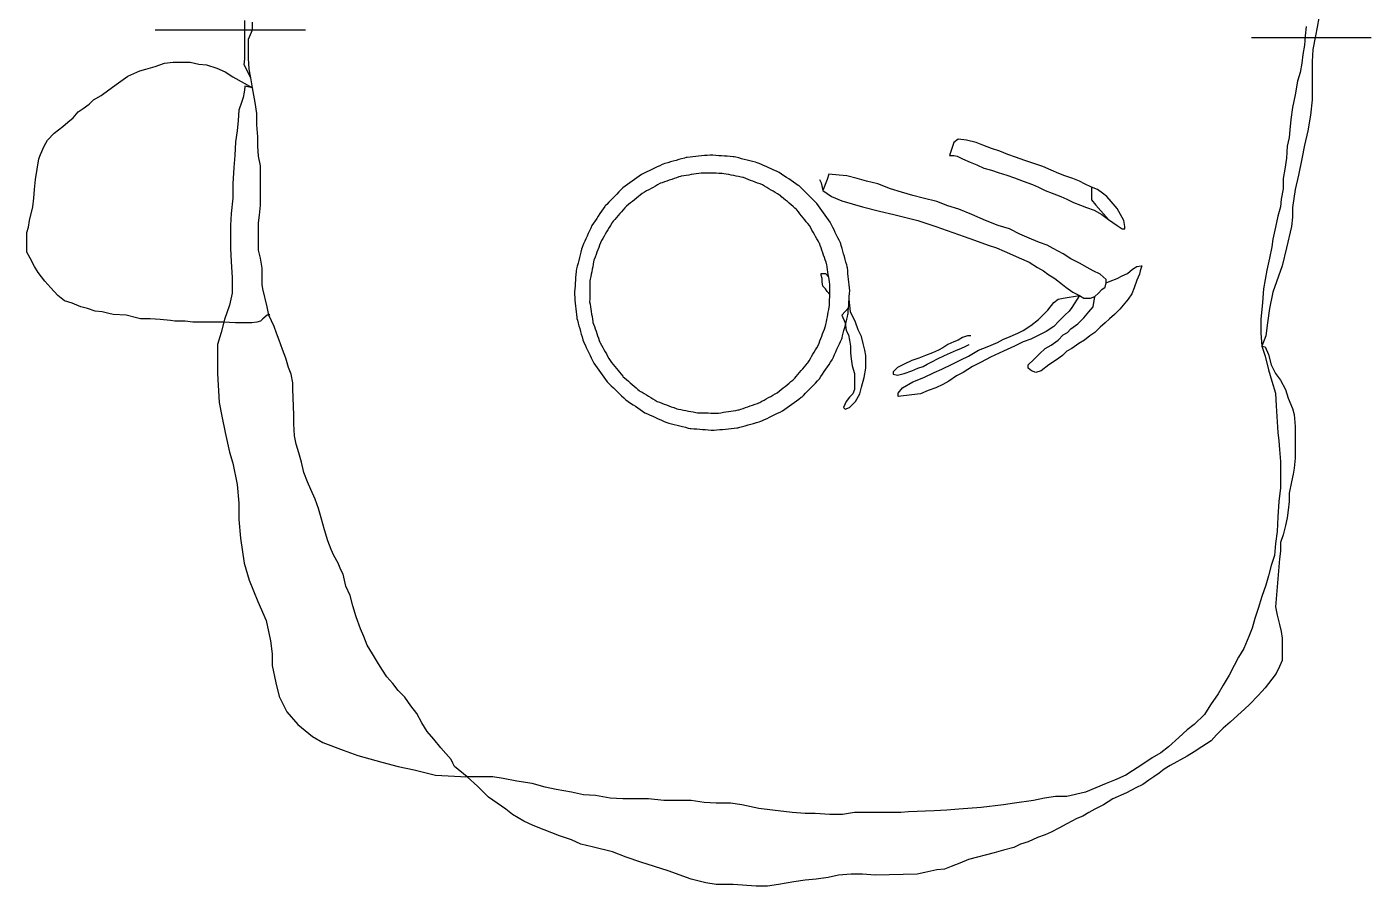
# Model space of a CAD drawing. Extents: x 6.1 to 16.3, y -1.2 to 15.1.
# Drawn here: x 8.31 to 14.81, y 6.74 to 10.9 of the extents above; entities that cross this region are included whole.
import ezdxf

# ---------------------------------------------------------------- set-up
doc = ezdxf.new("R2010")
doc.units = 0
doc.linetypes.add('HIDDEN', pattern=[0.375, 0.25, -0.125])
doc.layers.add('LAYER1', color=7, linetype='CONTINUOUS')

msp = doc.modelspace()

# ---------------------------------------------------------------- linework, layer by layer
at = {"layer": 'LAYER1', "color": 7, "linetype": 'CONTINUOUS'}
for points in [[(9.3937, 10.6511), (9.3606, 10.7132), (9.3647, 10.7421), (9.3647, 10.7835), (9.3647, 10.8249), (9.3647, 10.8621), (9.3647, 10.8952), (9.3647, 10.9283)], [(14.56, 10.9407), (14.5517, 10.8952), (14.5434, 10.8538), (14.531, 10.7876), (14.5269, 10.7297), (14.5269, 10.6677), (14.5269, 10.6098), (14.5269, 10.5436), (14.5186, 10.4691), (14.5062, 10.3947), (14.4897, 10.3244), (14.4773, 10.2582), (14.4607, 10.1796), (14.4442, 10.1093), (14.4318, 10.0224), (14.4318, 9.9769), (14.4276, 9.9314), (14.4028, 9.828), (14.3821, 9.7411), (14.3366, 9.6129), (14.3201, 9.5343), (14.3118, 9.464), (14.3035, 9.4019), (14.2829, 9.3523)], [(9.6005, 9.0173), (9.5964, 9.1455), (9.5964, 9.1744), (9.5881, 9.2158), (9.5757, 9.2489), (9.5633, 9.2944), (9.5467, 9.3358), (9.5302, 9.3813), (9.5178, 9.4144), (9.5054, 9.4474), (9.4805, 9.5012), (9.4723, 9.5426), (9.4516, 9.6294), (9.4474, 9.6501), (9.4474, 9.6874), (9.4474, 9.7287), (9.4392, 9.7784), (9.4309, 9.8156), (9.4309, 9.8445), (9.4309, 9.8735), (9.4309, 9.9066), (9.4309, 9.9479), (9.435, 9.9852), (9.4392, 10.0348), (9.4392, 10.0927), (9.4392, 10.1672), (9.4392, 10.2251), (9.4309, 10.2706), (9.4268, 10.3202), (9.4268, 10.3657), (9.4226, 10.4236), (9.4226, 10.4774), (9.4144, 10.5312), (9.4019, 10.6015), (9.3937, 10.6511), (9.3854, 10.6925), (9.3813, 10.7463), (9.3813, 10.7959), (9.3813, 10.8373), (9.4019, 10.8828)], [(9.4019, 10.8828), (9.4019, 10.92)], [(14.4979, 10.8993), (14.4938, 10.8538), (14.4897, 10.8083), (14.4814, 10.7628), (14.4773, 10.7214), (14.469, 10.6759), (14.4566, 10.6346), (14.4442, 10.5684), (14.4318, 10.5064), (14.4235, 10.4484), (14.4194, 10.3988), (14.4152, 10.3616), (14.4069, 10.3202), (14.4028, 10.2623), (14.3945, 10.2085), (14.3863, 10.163), (14.3863, 10.1134), (14.378, 10.0638), (14.3739, 10.0265), (14.3614, 9.981), (14.349, 9.9273), (14.3366, 9.8694), (14.3325, 9.8321), (14.3201, 9.7784), (14.3077, 9.7204), (14.2994, 9.6749), (14.2911, 9.6294), (14.287, 9.5633), (14.2787, 9.4805), (14.2787, 9.4144), (14.2829, 9.3523), (14.2994, 9.3027), (14.3159, 9.2365), (14.3325, 9.1827), (14.349, 9.1248), (14.3532, 9.0628), (14.3614, 8.9345), (14.3656, 8.8932), (14.3697, 8.8518), (14.3739, 8.7939), (14.3739, 8.7277), (14.3739, 8.6657), (14.3656, 8.5995), (14.3614, 8.525), (14.3573, 8.4547), (14.349, 8.3968), (14.3449, 8.3389), (14.3284, 8.2893), (14.3159, 8.2396), (14.3035, 8.1941), (14.2829, 8.1404), (14.2663, 8.0825), (14.2498, 8.0328), (14.2374, 7.9873), (14.2208, 7.946), (14.196, 7.888), (14.1712, 7.8467), (14.1505, 7.8053), (14.1257, 7.7598), (14.0967, 7.7102), (14.0719, 7.6688), (14.0347, 7.615), (14.0057, 7.5695), (13.9561, 7.5199), (13.923, 7.4951), (13.8816, 7.4579), (13.832, 7.4124), (13.7948, 7.3834), (13.7534, 7.3586), (13.7038, 7.3255), (13.6583, 7.2965), (13.6252, 7.2759), (13.5714, 7.251), (13.53, 7.2345), (13.4308, 7.1931), (13.3398, 7.1724), (13.286, 7.1724), (13.2322, 7.1642), (13.1784, 7.1518), (13.0874, 7.1394), (13.0337, 7.1311), (12.9261, 7.1187), (12.8186, 7.1104), (12.7607, 7.1063), (12.6986, 7.1021), (12.5745, 7.098), (12.5373, 7.0939), (12.4794, 7.0939), (12.4174, 7.0939), (12.3139, 7.0939), (12.256, 7.0856), (12.194, 7.0856), (12.1237, 7.0897), (12.074, 7.0897), (12.012, 7.0939), (11.9169, 7.1063), (11.8507, 7.1145), (11.7679, 7.1311), (11.7142, 7.1394), (11.6439, 7.1394), (11.5859, 7.1435), (11.5239, 7.1518), (11.4536, 7.1518), (11.3915, 7.1518), (11.3171, 7.16), (11.2468, 7.16), (11.193, 7.16), (11.1309, 7.1642), (11.0606, 7.1766), (11.0027, 7.1807), (10.9448, 7.1931), (10.8704, 7.2055), (10.8166, 7.2179), (10.7545, 7.2345), (10.6801, 7.2469), (10.6139, 7.2593), (10.5643, 7.2676), (10.4857, 7.2676), (10.4402, 7.2676)], [(9.4805, 9.5012), (9.4847, 9.5054), (9.4723, 9.5012), (9.4516, 9.4847), (9.4392, 9.4723), (9.4226, 9.4681), (9.3978, 9.464), (9.3689, 9.464), (9.3482, 9.464), (9.3192, 9.464), (9.2613, 9.4681), (9.2448, 9.4681), (9.2199, 9.4681), (9.1951, 9.4681), (9.1703, 9.4681), (9.1455, 9.4681), (9.1124, 9.4681), (9.0752, 9.4723), (9.0255, 9.4723), (9.0049, 9.4764), (8.9552, 9.4805), (8.9056, 9.4847), (8.8601, 9.4847), (8.8394, 9.4888), (8.7898, 9.5012), (8.7277, 9.5054), (8.707, 9.5095), (8.6739, 9.5178), (8.6409, 9.5219), (8.6036, 9.5343), (8.5705, 9.5426), (8.5292, 9.5591), (8.492, 9.5715), (8.4589, 9.5964), (8.4258, 9.6336), (8.3968, 9.6667), (8.3637, 9.708), (8.3472, 9.737), (8.3265, 9.7784), (8.3099, 9.8073), (8.3099, 9.8321), (8.3099, 9.8735), (8.3099, 9.9024), (8.3182, 9.9273), (8.3224, 9.9604), (8.3389, 10.0265), (8.343, 10.0679), (8.3472, 10.1093), (8.3513, 10.1589), (8.3596, 10.2085), (8.3679, 10.2582), (8.3761, 10.2789), (8.3927, 10.3202), (8.4092, 10.3492), (8.4423, 10.3823), (8.4837, 10.4154), (8.5085, 10.436), (8.5333, 10.4567), (8.5581, 10.4857), (8.5829, 10.5022), (8.6119, 10.5229), (8.6326, 10.5436), (8.6698, 10.5643), (8.707, 10.5932), (8.7525, 10.6263), (8.798, 10.6594), (8.8559, 10.6842), (8.8849, 10.6925), (8.9304, 10.7049), (8.9759, 10.7214), (9.0173, 10.7256), (9.0545, 10.7256), (9.1, 10.7256), (9.1414, 10.7173), (9.1786, 10.7132), (9.2282, 10.6966), (9.2696, 10.6801), (9.3068, 10.6553), (9.4019, 10.6015)], [(14.2829, 9.3523), (14.2994, 9.3482), (14.3159, 9.3109), (14.3284, 9.2613), (14.349, 9.2199), (14.3739, 9.1869), (14.3987, 9.1414), (14.4111, 9.1), (14.4318, 9.0504), (14.44, 9.0214), (14.4442, 8.9635), (14.4442, 8.918), (14.4442, 8.8766), (14.4442, 8.8435), (14.4442, 8.8104), (14.44, 8.7608), (14.4359, 8.7319), (14.4276, 8.6946), (14.4152, 8.6409), (14.4152, 8.5995), (14.4111, 8.5581), (14.4069, 8.5209), (14.3987, 8.4837), (14.3863, 8.4382), (14.3739, 8.4009), (14.3739, 8.3596), (14.3697, 8.3224), (14.349, 8.0907), (14.3573, 8.0494), (14.3697, 8.0039), (14.378, 7.9708), (14.3821, 7.9377), (14.3821, 7.9004), (14.3821, 7.8632), (14.3821, 7.8301), (14.3697, 7.8012), (14.3532, 7.7681), (14.3325, 7.7391), (14.2994, 7.6978), (14.2663, 7.6605), (14.2249, 7.6192), (14.2001, 7.5944), (14.167, 7.5654), (14.1298, 7.5323), (14.0967, 7.5034), (14.0636, 7.4703), (14.0388, 7.4413), (13.9933, 7.4124), (13.9561, 7.3875), (13.923, 7.3669), (13.8403, 7.3214), (13.8113, 7.3048), (13.7865, 7.2841), (13.7617, 7.2676), (13.7369, 7.251), (13.7079, 7.2304), (13.6748, 7.2138), (13.6293, 7.189), (13.5631, 7.16), (13.5176, 7.1311), (13.4763, 7.1104), (13.4473, 7.0939), (13.4184, 7.0773), (13.3894, 7.0649), (13.3398, 7.0401), (13.3025, 7.0194), (13.2653, 6.9987), (13.2364, 6.9863), (13.1991, 6.9739), (13.1536, 6.9532), (13.1164, 6.9408), (13.0833, 6.9243), (13.0337, 6.9119), (12.9882, 6.8994), (12.8641, 6.8664), (12.8227, 6.8498), (12.7814, 6.8333), (12.7483, 6.8209), (12.711, 6.8167), (12.6531, 6.8043), (12.6159, 6.796), (12.4132, 6.7919), (12.3512, 6.796), (12.2974, 6.796), (12.2354, 6.7919), (12.1857, 6.7795), (12.1278, 6.7712), (12.074, 6.7671), (12.0203, 6.7588), (11.9458, 6.7464), (11.892, 6.7381), (11.8383, 6.7381), (11.7266, 6.7464), (11.7059, 6.7464), (11.6852, 6.7464), (11.6439, 6.7464), (11.5942, 6.7547), (11.5239, 6.7712), (11.4122, 6.8126), (11.346, 6.8333), (11.2799, 6.854), (11.2095, 6.8788), (11.1434, 6.9036), (11.0441, 6.9284), (10.9903, 6.9408), (10.9448, 6.9615), (10.8869, 6.9822), (10.8124, 7.0111), (10.7587, 7.0318), (10.7132, 7.0525), (10.6594, 7.0856), (10.6263, 7.1104), (10.5849, 7.1394), (10.5436, 7.1683), (10.4898, 7.2221), (10.4402, 7.2676)], [(10.4402, 7.2676), (10.3781, 7.3172), (10.3699, 7.3338), (10.3616, 7.3503), (10.3368, 7.3793), (10.3119, 7.4082), (10.2789, 7.4496), (10.2458, 7.4868), (10.2209, 7.5282), (10.1961, 7.5737), (10.1672, 7.6109), (10.1382, 7.6523), (10.1051, 7.6854), (10.0803, 7.7184), (10.0514, 7.7515), (10.0265, 7.7888), (10.0059, 7.8219), (9.981, 7.8632), (9.9562, 7.9046), (9.9397, 7.946), (9.9231, 7.9832), (9.9024, 8.0411), (9.8859, 8.0949), (9.8735, 8.1445), (9.8528, 8.19), (9.8404, 8.2479), (9.828, 8.2686), (9.8156, 8.3017), (9.7949, 8.3389), (9.7825, 8.3679), (9.7659, 8.4092), (9.7494, 8.463), (9.7329, 8.5209), (9.7204, 8.5664), (9.7039, 8.6119), (9.6832, 8.6574), (9.6667, 8.6946), (9.6501, 8.7401), (9.6377, 8.7898), (9.6253, 8.8353), (9.6129, 8.8766), (9.6046, 8.918), (9.6005, 8.9759), (9.6005, 9.0173), (9.6005, 9.0173)]]:
    msp.add_lwpolyline(points, dxfattribs=at)
at = {"layer": 'LAYER1', "color": 3, "linetype": 'CONTINUOUS'}
for points in [[(8.9304, 10.8828), (9.6584, 10.8828)], [(14.2332, 10.8455), (14.8123, 10.8455)]]:
    msp.add_lwpolyline(points, dxfattribs=at)
at = {"layer": 'LAYER1', "color": 7, "linetype": 'HIDDEN'}
msp.add_lwpolyline([(9.4019, 10.6015), (9.3647, 10.6098), (9.3647, 10.6056), (9.3606, 10.5808), (9.3564, 10.556), (9.3482, 10.5312), (9.3358, 10.4939), (9.3316, 10.4443), (9.3275, 10.3947), (9.3192, 10.3409), (9.3151, 10.2747), (9.3109, 10.2168), (9.3068, 10.1382), (9.3068, 10.0679), (9.2985, 9.9934), (9.2944, 9.9355), (9.2944, 9.89), (9.2944, 9.8239), (9.2985, 9.7618), (9.3027, 9.6832), (9.3027, 9.6088), (9.2903, 9.5509), (9.2654, 9.4805), (9.2489, 9.4185), (9.2324, 9.3606), (9.2324, 9.2944), (9.2324, 9.2199), (9.2406, 9.0793), (9.253, 9.0131), (9.2696, 8.9345), (9.2903, 8.8394), (9.3068, 8.7856), (9.3275, 8.6822), (9.3358, 8.5912), (9.3358, 8.5126), (9.344, 8.4216), (9.3606, 8.3017), (9.3854, 8.219), (9.4268, 8.1155), (9.4681, 8.0245), (9.4888, 7.9253), (9.4971, 7.8632), (9.4971, 7.8053), (9.5136, 7.7226), (9.5302, 7.6564), (9.5674, 7.5819), (9.6212, 7.5199), (9.6915, 7.462), (9.7411, 7.433), (9.8404, 7.3958), (9.9107, 7.371), (10.0265, 7.3379), (10.1051, 7.3172), (10.1837, 7.3007), (10.2871, 7.2759), (10.4402, 7.2676)], dxfattribs=at)
at = {"layer": 'LAYER1', "color": 4, "linetype": 'CONTINUOUS'}
for points in [[(12.7731, 10.2747), (12.7814, 10.2747), (12.7938, 10.2747), (12.8103, 10.2706), (12.8351, 10.2582), (12.8724, 10.2416), (12.9054, 10.2292), (12.9385, 10.2127), (12.9758, 10.2044), (13.0089, 10.192), (13.0502, 10.1796), (13.0874, 10.1672), (13.1288, 10.1506), (13.1743, 10.1341), (13.2033, 10.1217), (13.2364, 10.1051), (13.2694, 10.0927), (13.3108, 10.0762), (13.3398, 10.0638), (13.3729, 10.0472), (13.4059, 10.0348), (13.4349, 10.0224), (13.4721, 10.01), (13.5094, 9.9893), (13.5424, 9.9645), (13.5838, 9.9355), (13.6086, 9.919), (13.621, 9.919), (13.621, 9.9314), (13.6169, 9.9604), (13.6004, 9.9893), (13.5838, 10.0183), (13.5549, 10.0514), (13.5342, 10.0762), (13.5135, 10.0927), (13.4887, 10.1093), (13.4597, 10.1217), (13.4266, 10.1382), (13.4018, 10.1506), (13.3687, 10.163), (13.3315, 10.1754), (13.3025, 10.1879), (13.2653, 10.2044), (13.2239, 10.2209), (13.1909, 10.2334), (13.1371, 10.2499), (13.0916, 10.2664), (13.0544, 10.2789), (13.0171, 10.2954), (12.9758, 10.3078), (12.9344, 10.3244), (12.9013, 10.3368), (12.8558, 10.3492), (12.8144, 10.3533), (12.7938, 10.3368), (12.7731, 10.2747)], [(12.1444, 10.1589), (12.1526, 10.1424), (12.1609, 10.1051), (12.2023, 10.0762), (12.2519, 10.0555), (12.3512, 10.0265), (12.4339, 10.0059), (12.5042, 9.9893), (12.62, 9.9604), (12.7069, 9.9314), (12.7896, 9.9024), (12.8434, 9.8818), (12.893, 9.8652), (12.9592, 9.8404), (13.0006, 9.828), (13.0378, 9.8114), (13.1205, 9.7742), (13.1578, 9.7577), (13.1991, 9.7329), (13.2281, 9.7163), (13.2488, 9.6998), (13.2819, 9.6791), (13.3191, 9.6501), (13.3356, 9.6377), (13.3687, 9.6129), (13.4018, 9.5964), (13.4225, 9.5839), (13.4556, 9.5839), (13.4763, 9.5922), (13.4928, 9.6088), (13.5094, 9.6253), (13.5259, 9.6377), (13.53, 9.6584), (13.53, 9.6749), (13.5011, 9.6998), (13.468, 9.7163), (13.439, 9.7329), (13.4018, 9.7535), (13.3604, 9.7742), (13.3232, 9.799), (13.2736, 9.8239), (13.2446, 9.8404), (13.2074, 9.8528), (13.1702, 9.8694), (13.1123, 9.8942), (13.0626, 9.919), (13.0089, 9.9355), (12.9468, 9.9604), (12.8806, 9.9893), (12.8186, 10.0141), (12.7648, 10.0307), (12.711, 10.0514), (12.6449, 10.0679), (12.5952, 10.0803), (12.5414, 10.0969), (12.4877, 10.1134), (12.4256, 10.1382), (12.3719, 10.1506), (12.3264, 10.163), (12.2767, 10.1754), (12.2395, 10.1796), (12.1899, 10.1837), (12.1816, 10.1589), (12.1609, 10.1051)], [(13.4597, 10.1217), (13.4597, 10.0596), (13.4804, 10.0348), (13.5424, 9.9645)], [(12.1935, 9.6016), (12.1816, 9.617), (12.1733, 9.6294), (12.1609, 9.6419), (12.1568, 9.6625), (12.1568, 9.6791), (12.1526, 9.6956), (12.1526, 9.7039), (12.1733, 9.7039), (12.1884, 9.6865)], [(13.53, 9.6584), (13.5507, 9.6667), (13.5838, 9.6791), (13.6086, 9.6915), (13.6334, 9.7039), (13.6583, 9.7246), (13.6789, 9.737), (13.6996, 9.7411), (13.7038, 9.7411), (13.6955, 9.7163), (13.6914, 9.6998), (13.6789, 9.6708), (13.6665, 9.6336), (13.6541, 9.6046), (13.6376, 9.5798), (13.621, 9.5591), (13.5962, 9.5302), (13.5714, 9.5054), (13.5466, 9.4847), (13.5259, 9.464), (13.5011, 9.4433), (13.4763, 9.4185), (13.4514, 9.4019), (13.4266, 9.3813), (13.3977, 9.3647), (13.3646, 9.3399), (13.3398, 9.3275), (13.3191, 9.3068), (13.2901, 9.2861), (13.2529, 9.2613), (13.2157, 9.2324), (13.1909, 9.2241), (13.1702, 9.2324), (13.1536, 9.2448), (13.1536, 9.2613), (13.1784, 9.2861), (13.2074, 9.3151), (13.2364, 9.3399), (13.2653, 9.3564), (13.2984, 9.3813), (13.3232, 9.4061), (13.3439, 9.4185), (13.3604, 9.435), (13.3935, 9.4599), (13.4225, 9.4888), (13.4473, 9.5178), (13.468, 9.5426), (13.4763, 9.5922)], [(12.2841, 9.537), (12.2519, 9.5012), (12.2684, 9.464), (12.2726, 9.4268), (12.285, 9.4061), (12.2891, 9.3813), (12.2933, 9.3523), (12.2933, 9.3192), (12.2974, 9.2903), (12.3015, 9.2572), (12.3139, 9.2199), (12.3139, 9.1869), (12.3139, 9.1662), (12.3139, 9.1414), (12.3057, 9.1207), (12.2891, 9.1041), (12.2726, 9.0834), (12.2602, 9.0545), (12.2684, 9.0462), (12.2891, 9.0545), (12.3181, 9.0834), (12.3388, 9.1207), (12.347, 9.1538), (12.3594, 9.1993), (12.3677, 9.2448), (12.3677, 9.2696), (12.3677, 9.3068), (12.3636, 9.3316), (12.3553, 9.3647), (12.347, 9.3978), (12.3305, 9.4309), (12.3181, 9.4681), (12.2933, 9.5178), (12.2872, 9.5786)], [(13.4018, 9.5964), (13.3646, 9.5384), (13.3522, 9.5219), (13.3315, 9.5012), (13.3025, 9.4723), (13.2777, 9.4474), (13.2405, 9.4226), (13.2074, 9.4061), (13.166, 9.3854), (13.1288, 9.373), (13.0874, 9.3523), (13.0337, 9.3275), (12.9716, 9.2985), (12.9261, 9.2737), (12.8848, 9.253), (12.8393, 9.2241), (12.8062, 9.2075), (12.7689, 9.1827), (12.74, 9.1662), (12.7069, 9.1496), (12.6697, 9.1372), (12.6324, 9.1207), (12.5911, 9.1165), (12.5249, 9.1083), (12.5249, 9.1248), (12.5456, 9.1496), (12.5952, 9.1786), (12.649, 9.1993), (12.6986, 9.2241), (12.7359, 9.2406), (12.7855, 9.2654), (12.8269, 9.2861), (12.8641, 9.3027), (12.9137, 9.3316), (12.9551, 9.3482), (13.0047, 9.3689), (13.0337, 9.3854), (13.0544, 9.3937), (13.104, 9.4144), (13.1288, 9.4268), (13.166, 9.4516), (13.2033, 9.4805), (13.2281, 9.5054), (13.2488, 9.526), (13.2777, 9.5633), (13.2984, 9.5798), (13.3232, 9.5839), (13.4018, 9.5964)], [(12.8765, 9.4019), (12.8599, 9.4019), (12.8351, 9.3937), (12.8144, 9.3813), (12.7938, 9.373), (12.7648, 9.3606), (12.74, 9.344), (12.7193, 9.3316), (12.6904, 9.3192), (12.6573, 9.3068), (12.6242, 9.2944), (12.5911, 9.282), (12.5539, 9.2654), (12.5208, 9.2489), (12.5001, 9.2282), (12.5001, 9.2158), (12.5208, 9.2117), (12.5539, 9.2199), (12.5911, 9.2324), (12.62, 9.2448), (12.6449, 9.253), (12.6655, 9.2654), (12.6904, 9.2779), (12.7152, 9.2903), (12.7483, 9.3068), (12.7772, 9.3192), (12.8062, 9.3316), (12.8269, 9.3399), (12.8517, 9.3523), (12.8682, 9.3606), (12.8682, 9.3606)]]:
    msp.add_lwpolyline(points, dxfattribs=at)
at = {"layer": 'LAYER1', "color": 1, "linetype": 'CONTINUOUS'}
for points in [[(11.5871, 10.2739), (11.5732, 10.2725)], [(11.6009, 10.2753), (11.5871, 10.2739)], [(11.6148, 10.2767), (11.6009, 10.2753)], [(11.6287, 10.2757), (11.6148, 10.2767), (11.6148, 10.2767)], [(11.6426, 10.2747), (11.6287, 10.2757)], [(11.6564, 10.2737), (11.6426, 10.2747)], [(11.3458, 10.2131), (11.3332, 10.207)], [(11.3583, 10.2191), (11.3458, 10.2131)], [(11.3709, 10.2252), (11.3583, 10.2191)], [(11.3834, 10.2313), (11.3709, 10.2252)], [(11.3965, 10.2358), (11.3876, 10.2333), (11.3834, 10.2313)], [(11.4099, 10.2396), (11.3965, 10.2358)], [(11.4233, 10.2434), (11.4099, 10.2396)], [(11.4367, 10.2472), (11.4233, 10.2434)], [(11.4501, 10.251), (11.4367, 10.2472)], [(11.4635, 10.2548), (11.4501, 10.251)], [(11.4769, 10.2586), (11.4635, 10.2548)], [(11.4903, 10.2624), (11.4769, 10.2586)], [(11.5039, 10.2654), (11.4993, 10.265), (11.4903, 10.2624)], [(11.5178, 10.2668), (11.5039, 10.2654)], [(11.5316, 10.2682), (11.5178, 10.2668)], [(11.5455, 10.2697), (11.5316, 10.2682)], [(11.5593, 10.2711), (11.5455, 10.2697)], [(11.5732, 10.2725), (11.5593, 10.2711)], [(11.6703, 10.2727), (11.6564, 10.2737)], [(11.6842, 10.2716), (11.6703, 10.2727)], [(11.6981, 10.2706), (11.6842, 10.2716)], [(11.712, 10.2696), (11.6981, 10.2706)], [(11.7259, 10.2686), (11.712, 10.2696)], [(11.7396, 10.266), (11.7306, 10.2683), (11.7259, 10.2686)], [(11.7531, 10.2626), (11.7396, 10.266)], [(11.7666, 10.2592), (11.7531, 10.2626)], [(11.7801, 10.2557), (11.7666, 10.2592)], [(11.7936, 10.2523), (11.7801, 10.2557)], [(11.8071, 10.2489), (11.7936, 10.2523)], [(11.8206, 10.2455), (11.8071, 10.2489)], [(11.8341, 10.2421), (11.8206, 10.2455)], [(11.8473, 10.2379), (11.8431, 10.2398), (11.8341, 10.2421)], [(11.86, 10.2322), (11.8473, 10.2379)], [(11.8728, 10.2265), (11.86, 10.2322)], [(11.8855, 10.2208), (11.8728, 10.2265)], [(11.8982, 10.2151), (11.8855, 10.2208)], [(11.9109, 10.2094), (11.8982, 10.2151)], [(11.9236, 10.2037), (11.9109, 10.2094)], [(11.2379, 10.1501), (11.2266, 10.142)], [(11.2492, 10.1583), (11.2379, 10.1501)], [(11.2605, 10.1664), (11.2492, 10.1583)], [(11.2718, 10.1746), (11.2605, 10.1664)], [(11.2831, 10.1827), (11.2831, 10.1827), (11.2718, 10.1746)], [(11.2956, 10.1888), (11.2831, 10.1827)], [(11.3082, 10.1949), (11.2956, 10.1888)], [(11.3207, 10.2009), (11.3082, 10.1949)], [(11.3332, 10.207), (11.3207, 10.2009)], [(11.3945, 10.147), (11.383, 10.143)], [(11.406, 10.1509), (11.3945, 10.147)], [(11.4175, 10.1549), (11.406, 10.1509)], [(11.429, 10.1589), (11.4175, 10.1549)], [(11.4405, 10.1629), (11.429, 10.1589)], [(11.452, 10.1669), (11.4405, 10.1629)], [(11.4636, 10.1709), (11.452, 10.1669)], [(11.4752, 10.1742), (11.4712, 10.1735), (11.4636, 10.1709)], [(11.4873, 10.1761), (11.4752, 10.1742)], [(11.4993, 10.178), (11.4873, 10.1761)], [(11.5113, 10.18), (11.4993, 10.178)], [(11.5234, 10.1819), (11.5113, 10.18)], [(11.5354, 10.1838), (11.5234, 10.1819)], [(11.5474, 10.1858), (11.5354, 10.1838)], [(11.5595, 10.1877), (11.5474, 10.1858)], [(11.5715, 10.1896), (11.5715, 10.1896), (11.5595, 10.1877)], [(11.5837, 10.1894), (11.5715, 10.1896)], [(11.5959, 10.1892), (11.5837, 10.1894)], [(11.608, 10.1891), (11.5959, 10.1892)], [(11.6202, 10.1889), (11.608, 10.1891)], [(11.6324, 10.1887), (11.6202, 10.1889)], [(11.6446, 10.1885), (11.6324, 10.1887)], [(11.6568, 10.1883), (11.6446, 10.1885)], [(11.669, 10.1881), (11.6568, 10.1883)], [(11.681, 10.1865), (11.673, 10.188), (11.669, 10.1881)], [(11.6929, 10.1842), (11.681, 10.1865)], [(11.7049, 10.1819), (11.6929, 10.1842)], [(11.7169, 10.1796), (11.7049, 10.1819)], [(11.7288, 10.1773), (11.7169, 10.1796)], [(11.7408, 10.175), (11.7288, 10.1773)], [(11.7528, 10.1727), (11.7408, 10.175)], [(11.7647, 10.1704), (11.7528, 10.1727)], [(11.7765, 10.1674), (11.7727, 10.1689), (11.7647, 10.1704)], [(11.7879, 10.1631), (11.7765, 10.1674)], [(11.7993, 10.1587), (11.7879, 10.1631)], [(11.8107, 10.1544), (11.7993, 10.1587)], [(11.822, 10.15), (11.8107, 10.1544)], [(11.8334, 10.1457), (11.822, 10.15)], [(11.8448, 10.1413), (11.8334, 10.1457)], [(11.9363, 10.198), (11.9236, 10.2037)], [(11.949, 10.1923), (11.949, 10.1923), (11.9363, 10.198)], [(11.9605, 10.1844), (11.949, 10.1923)], [(11.9721, 10.1766), (11.9605, 10.1844)], [(11.9836, 10.1688), (11.9721, 10.1766)], [(11.9951, 10.161), (11.9836, 10.1688)], [(12.0066, 10.1531), (11.9951, 10.161)], [(12.0182, 10.1453), (12.0066, 10.1531)], [(12.0297, 10.1375), (12.0182, 10.1453)], [(11.1631, 10.0882), (11.1534, 10.0782)], [(11.1728, 10.0982), (11.1631, 10.0882)], [(11.1825, 10.1081), (11.1728, 10.0982)], [(11.1927, 10.1175), (11.1889, 10.1148), (11.1825, 10.1081)], [(11.204, 10.1257), (11.1927, 10.1175)], [(11.2153, 10.1338), (11.204, 10.1257)], [(11.2266, 10.142), (11.2153, 10.1338)], [(11.2771, 10.0832), (11.2677, 10.0755)], [(11.2866, 10.0909), (11.2866, 10.0909), (11.2771, 10.0832)], [(11.2972, 10.0968), (11.2866, 10.0909)], [(11.3079, 10.1028), (11.2972, 10.0968)], [(11.3185, 10.1087), (11.3079, 10.1028)], [(11.3292, 10.1146), (11.3185, 10.1087)], [(11.3398, 10.1205), (11.3292, 10.1146)], [(11.3505, 10.1265), (11.3398, 10.1205)], [(11.3611, 10.1324), (11.3505, 10.1265)], [(11.3718, 10.1383), (11.3611, 10.1324)], [(11.383, 10.143), (11.3753, 10.1403), (11.3718, 10.1383)], [(11.8562, 10.137), (11.8448, 10.1413)], [(11.8676, 10.1326), (11.8676, 10.1326), (11.8562, 10.137)], [(11.878, 10.1264), (11.8676, 10.1326)], [(11.8885, 10.1201), (11.878, 10.1264)], [(11.8989, 10.1139), (11.8885, 10.1201)], [(11.9094, 10.1076), (11.8989, 10.1139)], [(11.9199, 10.1014), (11.9094, 10.1076)], [(11.9303, 10.0951), (11.9199, 10.1014)], [(11.9408, 10.0889), (11.9303, 10.0951)], [(11.9512, 10.0826), (11.9408, 10.0889)], [(11.9608, 10.0752), (11.9547, 10.0805), (11.9512, 10.0826)], [(12.0412, 10.1297), (12.0297, 10.1375)], [(12.0517, 10.1206), (12.045, 10.1271), (12.0412, 10.1297)], [(12.0617, 10.1109), (12.0517, 10.1206)], [(12.0717, 10.1012), (12.0617, 10.1109)], [(12.0817, 10.0915), (12.0717, 10.1012)], [(12.0917, 10.0817), (12.0817, 10.0915)], [(12.1017, 10.072), (12.0917, 10.0817)], [(11.0976, 10.0162), (11.0898, 10.0047)], [(11.1054, 10.0277), (11.0976, 10.0162)], [(11.1145, 10.0382), (11.108, 10.0315), (11.1054, 10.0277)], [(11.1242, 10.0482), (11.1145, 10.0382)], [(11.1339, 10.0582), (11.1242, 10.0482)], [(11.1436, 10.0682), (11.1339, 10.0582)], [(11.1534, 10.0782), (11.1436, 10.0682)], [(11.2025, 10.0207), (11.1945, 10.0115)], [(11.211, 10.0294), (11.2078, 10.0269), (11.2025, 10.0207)], [(11.2204, 10.0371), (11.211, 10.0294)], [(11.2299, 10.0448), (11.2204, 10.0371)], [(11.2393, 10.0525), (11.2299, 10.0448)], [(11.2488, 10.0602), (11.2393, 10.0525)], [(11.2582, 10.0679), (11.2488, 10.0602)], [(11.2677, 10.0755), (11.2582, 10.0679)], [(11.9701, 10.0672), (11.9608, 10.0752)], [(11.9793, 10.0592), (11.9701, 10.0672)], [(11.9885, 10.0513), (11.9793, 10.0592)], [(11.9977, 10.0433), (11.9885, 10.0513)], [(12.0069, 10.0353), (11.9977, 10.0433)], [(12.0161, 10.0273), (12.0069, 10.0353)], [(12.0253, 10.0194), (12.0161, 10.0273)], [(12.034, 10.0109), (12.0315, 10.0141), (12.0253, 10.0194)], [(12.1117, 10.0623), (12.1017, 10.072)], [(12.1216, 10.0526), (12.1117, 10.0623)], [(12.131, 10.0424), (12.1283, 10.0461), (12.1216, 10.0526)], [(12.1392, 10.0311), (12.131, 10.0424)], [(12.1473, 10.0198), (12.1392, 10.0311)], [(12.1555, 10.0085), (12.1473, 10.0198)], [(11.0585, 9.9586), (11.0507, 9.947)], [(11.0663, 9.9701), (11.0585, 9.9586)], [(11.0741, 9.9816), (11.0663, 9.9701)], [(11.082, 9.9931), (11.0741, 9.9816)], [(11.0898, 10.0047), (11.082, 9.9931)], [(11.1467, 9.9563), (11.1413, 9.9501), (11.1393, 9.9466)], [(11.1546, 9.9655), (11.1467, 9.9563)], [(11.1626, 9.9747), (11.1546, 9.9655)], [(11.1706, 9.9839), (11.1626, 9.9747)], [(11.1786, 9.9931), (11.1706, 9.9839)], [(11.1865, 10.0023), (11.1786, 9.9931)], [(11.1945, 10.0115), (11.1865, 10.0023)], [(12.0417, 10.0014), (12.034, 10.0109)], [(12.0494, 9.992), (12.0417, 10.0014)], [(12.0571, 9.9825), (12.0494, 9.992)], [(12.0648, 9.9731), (12.0571, 9.9825)], [(12.0725, 9.9636), (12.0648, 9.9731)], [(12.0801, 9.9542), (12.0725, 9.9636)], [(12.0878, 9.9447), (12.0801, 9.9542)], [(12.1636, 9.9972), (12.1555, 10.0085)], [(12.1718, 9.9859), (12.1636, 9.9972)], [(12.1799, 9.9746), (12.1718, 9.9859)], [(12.1881, 9.9633), (12.1799, 9.9746)], [(12.1962, 9.952), (12.1962, 9.952), (12.1881, 9.9633)], [(12.2023, 9.9395), (12.1962, 9.952)], [(11.02, 9.8847), (11.0143, 9.872)], [(11.0257, 9.8974), (11.02, 9.8847)], [(11.0314, 9.9101), (11.0257, 9.8974)], [(11.0371, 9.9228), (11.0314, 9.9101)], [(11.0428, 9.9355), (11.0428, 9.9355), (11.0371, 9.9228)], [(11.0507, 9.947), (11.0428, 9.9355)], [(11.1017, 9.8839), (11.0955, 9.8734)], [(11.108, 9.8943), (11.1017, 9.8839)], [(11.1142, 9.9048), (11.108, 9.8943)], [(11.1205, 9.9153), (11.1142, 9.9048)], [(11.1267, 9.9257), (11.1205, 9.9153)], [(11.133, 9.9362), (11.1267, 9.9257)], [(11.1393, 9.9466), (11.133, 9.9362)], [(12.0955, 9.9353), (12.0955, 9.9353), (12.0878, 9.9447)], [(12.1014, 9.9246), (12.0955, 9.9353)], [(12.1074, 9.914), (12.1014, 9.9246)], [(12.1133, 9.9033), (12.1074, 9.914)], [(12.1192, 9.8927), (12.1133, 9.9033)], [(12.1251, 9.882), (12.1192, 9.8927)], [(12.2084, 9.9269), (12.2023, 9.9395)], [(12.2144, 9.9144), (12.2084, 9.9269)], [(12.2205, 9.9019), (12.2144, 9.9144)], [(12.2266, 9.8893), (12.2205, 9.9019)], [(12.2326, 9.8768), (12.2266, 9.8893)], [(10.993, 9.8206), (10.9896, 9.8071)], [(10.9972, 9.8338), (10.9953, 9.8296), (10.993, 9.8206)], [(11.0029, 9.8465), (10.9972, 9.8338)], [(11.0086, 9.8593), (11.0029, 9.8465)], [(11.0143, 9.872), (11.0086, 9.8593)], [(11.0762, 9.8288), (11.0718, 9.8174)], [(11.0805, 9.8402), (11.0762, 9.8288)], [(11.0849, 9.8516), (11.0805, 9.8402)], [(11.0892, 9.863), (11.0892, 9.863), (11.0849, 9.8516)], [(11.0955, 9.8734), (11.0892, 9.863)], [(12.1311, 9.8714), (12.1251, 9.882)], [(12.137, 9.8608), (12.1311, 9.8714)], [(12.1429, 9.8501), (12.137, 9.8608)], [(12.1476, 9.8389), (12.1449, 9.8466), (12.1429, 9.8501)], [(12.1515, 9.8274), (12.1476, 9.8389)], [(12.1555, 9.8159), (12.1515, 9.8274)], [(12.2387, 9.8642), (12.2326, 9.8768)], [(12.2448, 9.8517), (12.2387, 9.8642)], [(12.2493, 9.8386), (12.2468, 9.8475), (12.2448, 9.8517)], [(12.2531, 9.8252), (12.2493, 9.8386)], [(12.2569, 9.8118), (12.2531, 9.8252)], [(10.9794, 9.7666), (10.9759, 9.7531)], [(10.9828, 9.7801), (10.9794, 9.7666)], [(10.9862, 9.7936), (10.9828, 9.7801)], [(10.9896, 9.8071), (10.9862, 9.7936)], [(11.0515, 9.7601), (11.0492, 9.7482)], [(11.0544, 9.7719), (11.053, 9.7681), (11.0515, 9.7601)], [(11.0588, 9.7833), (11.0544, 9.7719)], [(11.0631, 9.7947), (11.0588, 9.7833)], [(11.0675, 9.8061), (11.0631, 9.7947)], [(11.0718, 9.8174), (11.0675, 9.8061)], [(12.1595, 9.8043), (12.1555, 9.8159)], [(12.1635, 9.7928), (12.1595, 9.8043)], [(12.1675, 9.7813), (12.1635, 9.7928)], [(12.1715, 9.7698), (12.1675, 9.7813)], [(12.1755, 9.7583), (12.1715, 9.7698)], [(12.1788, 9.7466), (12.1781, 9.7506), (12.1755, 9.7583)], [(12.2607, 9.7984), (12.2569, 9.8118)], [(12.2645, 9.785), (12.2607, 9.7984)], [(12.2683, 9.7716), (12.2645, 9.785)], [(12.2721, 9.7582), (12.2683, 9.7716)], [(12.2759, 9.7448), (12.2721, 9.7582)], [(10.9655, 9.6985), (10.9645, 9.6846)], [(10.9665, 9.7124), (10.9655, 9.6985)], [(10.9691, 9.7261), (10.9668, 9.7171), (10.9665, 9.7124)], [(10.9725, 9.7396), (10.9691, 9.7261)], [(10.9759, 9.7531), (10.9725, 9.7396)], [(11.04, 9.7003), (11.0377, 9.6884)], [(11.0423, 9.7123), (11.04, 9.7003)], [(11.0446, 9.7242), (11.0423, 9.7123)], [(11.0469, 9.7362), (11.0446, 9.7242)], [(11.0492, 9.7482), (11.0469, 9.7362)], [(12.1807, 9.7346), (12.1788, 9.7466)], [(12.1826, 9.7226), (12.1807, 9.7346)], [(12.1846, 9.7105), (12.1826, 9.7226)], [(12.1865, 9.6985), (12.1846, 9.7105)], [(12.1884, 9.6865), (12.1865, 9.6985)], [(12.2789, 9.7312), (12.2785, 9.7358), (12.2759, 9.7448)], [(12.2803, 9.7173), (12.2789, 9.7312)], [(12.2817, 9.7035), (12.2803, 9.7173)], [(12.2832, 9.6896), (12.2817, 9.7035)], [(12.2846, 9.6758), (12.2832, 9.6896)], [(10.9604, 9.6291), (10.9594, 9.6152)], [(10.9614, 9.643), (10.9604, 9.6291)], [(10.9624, 9.6568), (10.9614, 9.643)], [(10.9635, 9.6707), (10.9624, 9.6568)], [(10.9645, 9.6846), (10.9635, 9.6707)], [(11.0332, 9.6278), (11.033, 9.6156)], [(11.0334, 9.64), (11.0332, 9.6278)], [(11.0336, 9.6522), (11.0334, 9.64)], [(11.0338, 9.6644), (11.0336, 9.6522)], [(11.0354, 9.6764), (11.0338, 9.6684), (11.0338, 9.6644)], [(11.0377, 9.6884), (11.0354, 9.6764)], [(12.1904, 9.6744), (12.1884, 9.6865)], [(12.1923, 9.6624), (12.1904, 9.6744)], [(12.1942, 9.6504), (12.1942, 9.6504), (12.1923, 9.6624)], [(12.1936, 9.6138), (12.1938, 9.626)], [(12.1938, 9.626), (12.194, 9.6382)], [(12.194, 9.6382), (12.1942, 9.6504)], [(12.286, 9.6619), (12.2846, 9.6758)], [(12.2874, 9.648), (12.286, 9.6619)], [(12.2888, 9.6342), (12.2874, 9.648)], [(12.2902, 9.6203), (12.2902, 9.6203), (12.2888, 9.6342)], [(10.9594, 9.6152), (10.9584, 9.6013), (10.9584, 9.6013)], [(10.9584, 9.6013), (10.9598, 9.5874)], [(10.9598, 9.5874), (10.9612, 9.5736)], [(10.9612, 9.5736), (10.9626, 9.5597)], [(10.9626, 9.5597), (10.964, 9.5458)], [(11.0324, 9.5791), (11.0322, 9.5669), (11.0322, 9.5669)], [(11.0322, 9.5669), (11.0342, 9.5549)], [(11.0326, 9.5913), (11.0324, 9.5791)], [(11.0328, 9.6034), (11.0326, 9.5913)], [(11.033, 9.6156), (11.0328, 9.6034)], [(12.1927, 9.5529), (12.1929, 9.5651)], [(12.1929, 9.5651), (12.1931, 9.5773)], [(12.1931, 9.5773), (12.1933, 9.5895)], [(12.1933, 9.5895), (12.1935, 9.6016)], [(12.1935, 9.6016), (12.1936, 9.6138)], [(12.2851, 9.5509), (12.2862, 9.5648)], [(12.2862, 9.5648), (12.2872, 9.5786)], [(12.2872, 9.5786), (12.2882, 9.5925)], [(12.2882, 9.5925), (12.2892, 9.6064)], [(12.2892, 9.6064), (12.2902, 9.6203)], [(10.964, 9.5458), (10.9654, 9.532)], [(10.9654, 9.532), (10.9668, 9.5181)], [(10.9668, 9.5181), (10.9683, 9.5043)], [(10.9683, 9.5043), (10.9697, 9.4904)], [(11.0342, 9.5549), (11.0361, 9.5428)], [(11.0361, 9.5428), (11.038, 9.5308)], [(11.038, 9.5308), (11.04, 9.5188)], [(11.04, 9.5188), (11.0419, 9.5067)], [(11.0419, 9.5067), (11.0438, 9.4947)], [(11.0438, 9.4947), (11.0457, 9.4827)], [(12.1819, 9.493), (12.1842, 9.505)], [(12.1842, 9.505), (12.1865, 9.5169)], [(12.1865, 9.5169), (12.1888, 9.5289)], [(12.1888, 9.5289), (12.1911, 9.5409)], [(12.1911, 9.5409), (12.1926, 9.5488), (12.1927, 9.5529)], [(12.2761, 9.482), (12.2795, 9.4955)], [(12.2795, 9.4955), (12.2818, 9.5045), (12.2821, 9.5092)], [(12.2821, 9.5092), (12.2831, 9.5231)], [(12.2831, 9.5231), (12.2841, 9.537)], [(12.2841, 9.537), (12.2851, 9.5509)], [(10.9697, 9.4904), (10.9701, 9.4858), (10.9727, 9.4768)], [(10.9727, 9.4768), (10.9765, 9.4634)], [(10.9765, 9.4634), (10.9803, 9.45)], [(10.9803, 9.45), (10.9841, 9.4366)], [(10.9841, 9.4366), (10.9879, 9.4232)], [(11.0457, 9.4827), (11.0477, 9.4707)], [(11.0477, 9.4707), (11.0483, 9.4666), (11.051, 9.459)], [(11.051, 9.459), (11.055, 9.4475)], [(11.055, 9.4475), (11.059, 9.4359)], [(11.059, 9.4359), (11.0629, 9.4244)], [(12.1633, 9.4226), (12.1677, 9.434)], [(12.1677, 9.434), (12.172, 9.4453)], [(12.172, 9.4453), (12.1734, 9.4491), (12.175, 9.4571)], [(12.175, 9.4571), (12.1773, 9.4691)], [(12.1773, 9.4691), (12.1796, 9.481)], [(12.1796, 9.481), (12.1819, 9.493)], [(12.2624, 9.428), (12.2658, 9.4415)], [(12.2658, 9.4415), (12.2692, 9.455)], [(12.2692, 9.455), (12.2727, 9.4685)], [(12.2727, 9.4685), (12.2761, 9.482)], [(10.9879, 9.4232), (10.9917, 9.4098)], [(10.9917, 9.4098), (10.9955, 9.3964)], [(10.9955, 9.3964), (10.9993, 9.383)], [(10.9993, 9.383), (11.0018, 9.3741), (11.0038, 9.3699)], [(11.0038, 9.3699), (11.0099, 9.3574)], [(11.0629, 9.4244), (11.0669, 9.4129)], [(11.0669, 9.4129), (11.0709, 9.4014)], [(11.0709, 9.4014), (11.0749, 9.3899)], [(11.0749, 9.3899), (11.0789, 9.3784)], [(11.0789, 9.3784), (11.0816, 9.3707), (11.0835, 9.3672)], [(11.0835, 9.3672), (11.0895, 9.3565)], [(12.1372, 9.3543), (12.1416, 9.3657)], [(12.1416, 9.3657), (12.1459, 9.3771)], [(12.1459, 9.3771), (12.1503, 9.3884)], [(12.1503, 9.3884), (12.1546, 9.3998)], [(12.1546, 9.3998), (12.159, 9.4112)], [(12.159, 9.4112), (12.1633, 9.4226)], [(12.24, 9.3623), (12.2457, 9.3751)], [(12.2457, 9.3751), (12.2514, 9.3878)], [(12.2514, 9.3878), (12.2533, 9.392), (12.2556, 9.401)], [(12.2556, 9.401), (12.259, 9.4145)], [(12.259, 9.4145), (12.2624, 9.428)], [(11.0099, 9.3574), (11.016, 9.3448)], [(11.016, 9.3448), (11.022, 9.3323)], [(11.022, 9.3323), (11.0281, 9.3197)], [(11.0281, 9.3197), (11.0342, 9.3072)], [(11.0342, 9.3072), (11.0402, 9.2947)], [(11.0895, 9.3565), (11.0954, 9.3459)], [(11.0954, 9.3459), (11.1013, 9.3352)], [(11.1013, 9.3352), (11.1072, 9.3246)], [(11.1072, 9.3246), (11.1132, 9.3139)], [(11.1132, 9.3139), (11.1191, 9.3033)], [(11.1191, 9.3033), (11.125, 9.2926)], [(12.0997, 9.2915), (12.106, 9.302)], [(12.106, 9.302), (12.1122, 9.3125)], [(12.1122, 9.3125), (12.1185, 9.3229)], [(12.1185, 9.3229), (12.1247, 9.3334)], [(12.1247, 9.3334), (12.131, 9.3438)], [(12.131, 9.3438), (12.1372, 9.3543), (12.1372, 9.3543)], [(12.2058, 9.2861), (12.2058, 9.2861), (12.2115, 9.2988)], [(12.2115, 9.2988), (12.2172, 9.3115)], [(12.2172, 9.3115), (12.2229, 9.3242)], [(12.2229, 9.3242), (12.2286, 9.3369)], [(12.2286, 9.3369), (12.2343, 9.3496)], [(12.2343, 9.3496), (12.24, 9.3623)], [(11.0402, 9.2947), (11.0463, 9.2821)], [(11.0463, 9.2821), (11.0524, 9.2696), (11.0524, 9.2696)], [(11.0524, 9.2696), (11.0605, 9.2583)], [(11.0605, 9.2583), (11.0687, 9.247)], [(11.0687, 9.247), (11.0768, 9.2357)], [(11.0768, 9.2357), (11.085, 9.2244)], [(11.125, 9.2926), (11.1309, 9.282), (11.1309, 9.282)], [(11.1309, 9.282), (11.1386, 9.2725)], [(11.1386, 9.2725), (11.1463, 9.2631)], [(11.1463, 9.2631), (11.154, 9.2536)], [(11.154, 9.2536), (11.1617, 9.2442)], [(11.1617, 9.2442), (11.1694, 9.2347)], [(11.1694, 9.2347), (11.1771, 9.2253)], [(12.0559, 9.2334), (12.0638, 9.2426)], [(12.0638, 9.2426), (12.0718, 9.2518)], [(12.0718, 9.2518), (12.0798, 9.261)], [(12.0798, 9.261), (12.0851, 9.2671), (12.0872, 9.2706)], [(12.0872, 9.2706), (12.0935, 9.2811)], [(12.0935, 9.2811), (12.0997, 9.2915)], [(12.1666, 9.2285), (12.1745, 9.24)], [(12.1745, 9.24), (12.1823, 9.2515)], [(12.1823, 9.2515), (12.1901, 9.263)], [(12.1901, 9.263), (12.1979, 9.2746)], [(12.1979, 9.2746), (12.2058, 9.2861)], [(11.085, 9.2244), (11.0931, 9.2131)], [(11.0931, 9.2131), (11.1013, 9.2018)], [(11.1013, 9.2018), (11.1094, 9.1905)], [(11.1094, 9.1905), (11.1176, 9.1792)], [(11.1176, 9.1792), (11.1203, 9.1755), (11.127, 9.169)], [(11.127, 9.169), (11.1369, 9.1593)], [(11.1771, 9.2253), (11.1847, 9.2158)], [(11.1847, 9.2158), (11.1924, 9.2064)], [(11.1924, 9.2064), (11.195, 9.2032), (11.2011, 9.1979)], [(11.2011, 9.1979), (11.2103, 9.1899)], [(11.2103, 9.1899), (11.2196, 9.1819)], [(11.2196, 9.1819), (11.2288, 9.174)], [(11.2288, 9.174), (11.238, 9.166)], [(11.9871, 9.1648), (11.9966, 9.1725)], [(11.9966, 9.1725), (12.006, 9.1802)], [(12.006, 9.1802), (12.0155, 9.1878)], [(12.0155, 9.1878), (12.0186, 9.1904), (12.024, 9.1965)], [(12.024, 9.1965), (12.0319, 9.2057)], [(12.0319, 9.2057), (12.0399, 9.215)], [(12.0399, 9.215), (12.0479, 9.2242)], [(12.0479, 9.2242), (12.0559, 9.2334)], [(12.1147, 9.1634), (12.1244, 9.1734)], [(12.1244, 9.1734), (12.1341, 9.1834)], [(12.1341, 9.1834), (12.1406, 9.1901), (12.1432, 9.1939)], [(12.1432, 9.1939), (12.151, 9.2054)], [(12.151, 9.2054), (12.1588, 9.2169)], [(12.1588, 9.2169), (12.1666, 9.2285)], [(11.1369, 9.1593), (11.1469, 9.1496)], [(11.1469, 9.1496), (11.1569, 9.1399)], [(11.1569, 9.1399), (11.1669, 9.1301)], [(11.1669, 9.1301), (11.1769, 9.1204)], [(11.1769, 9.1204), (11.1869, 9.1107)], [(11.1869, 9.1107), (11.1969, 9.101)], [(11.238, 9.166), (11.2472, 9.158)], [(11.2472, 9.158), (11.2564, 9.15)], [(11.2564, 9.15), (11.2656, 9.1421)], [(11.2656, 9.1421), (11.2717, 9.1367), (11.2752, 9.1347)], [(11.2752, 9.1347), (11.2857, 9.1284)], [(11.2857, 9.1284), (11.2961, 9.1221)], [(11.2961, 9.1221), (11.3066, 9.1159)], [(11.3066, 9.1159), (11.3171, 9.1096)], [(11.3171, 9.1096), (11.3275, 9.1034)], [(11.3275, 9.1034), (11.338, 9.0971)], [(11.8973, 9.1026), (11.9079, 9.1086)], [(11.9079, 9.1086), (11.9186, 9.1145)], [(11.9186, 9.1145), (11.9292, 9.1204)], [(11.9292, 9.1204), (11.9399, 9.1264)], [(11.9399, 9.1264), (11.9399, 9.1264), (11.9493, 9.134)], [(11.9493, 9.134), (11.9588, 9.1417)], [(11.9588, 9.1417), (11.9682, 9.1494)], [(11.9682, 9.1494), (11.9777, 9.1571)], [(11.9777, 9.1571), (11.9871, 9.1648)], [(12.0446, 9.0959), (12.0559, 9.1041)], [(12.0559, 9.1041), (12.0596, 9.1068), (12.0661, 9.1135)], [(12.0661, 9.1135), (12.0758, 9.1235)], [(12.0758, 9.1235), (12.0855, 9.1334)], [(12.0855, 9.1334), (12.0952, 9.1434)], [(12.0952, 9.1434), (12.105, 9.1534)], [(12.105, 9.1534), (12.1147, 9.1634)], [(11.1969, 9.101), (11.2036, 9.0945), (11.2074, 9.0919)], [(11.2074, 9.0919), (11.2189, 9.0841)], [(11.2189, 9.0841), (11.2304, 9.0763)], [(11.2304, 9.0763), (11.242, 9.0685)], [(11.242, 9.0685), (11.2535, 9.0606)], [(11.2535, 9.0606), (11.265, 9.0528)], [(11.265, 9.0528), (11.2765, 9.045)], [(11.2765, 9.045), (11.2881, 9.0372)], [(11.338, 9.0971), (11.3484, 9.0909)], [(11.3484, 9.0909), (11.3589, 9.0846), (11.3589, 9.0846)], [(11.3589, 9.0846), (11.3703, 9.0803)], [(11.3703, 9.0803), (11.3816, 9.0759)], [(11.3816, 9.0759), (11.393, 9.0716)], [(11.393, 9.0716), (11.4044, 9.0672)], [(11.4044, 9.0672), (11.4158, 9.0629)], [(11.4158, 9.0629), (11.4272, 9.0585)], [(11.4272, 9.0585), (11.4386, 9.0542)], [(11.4386, 9.0542), (11.4499, 9.0499)], [(11.4499, 9.0499), (11.4537, 9.0484), (11.4617, 9.0469)], [(11.4617, 9.0469), (11.4737, 9.0446)], [(11.4737, 9.0446), (11.4856, 9.0423)], [(11.4856, 9.0423), (11.4976, 9.04)], [(11.4976, 9.04), (11.5096, 9.0377)], [(11.7151, 9.0373), (11.7271, 9.0392)], [(11.7271, 9.0392), (11.7392, 9.0411)], [(11.7392, 9.0411), (11.7512, 9.0431)], [(11.7512, 9.0431), (11.7552, 9.0437), (11.7629, 9.0464)], [(11.7629, 9.0464), (11.7744, 9.0504)], [(11.7744, 9.0504), (11.7859, 9.0544)], [(11.7859, 9.0544), (11.7974, 9.0583)], [(11.7974, 9.0583), (11.8089, 9.0623)], [(11.8089, 9.0623), (11.8205, 9.0663)], [(11.8205, 9.0663), (11.832, 9.0703)], [(11.832, 9.0703), (11.8435, 9.0743)], [(11.8435, 9.0743), (11.8512, 9.077), (11.8547, 9.0789)], [(11.8547, 9.0789), (11.8653, 9.0849)], [(11.8653, 9.0849), (11.876, 9.0908)], [(11.876, 9.0908), (11.8866, 9.0967)], [(11.8866, 9.0967), (11.8973, 9.1026)], [(11.953, 9.0328), (11.9655, 9.0389)], [(11.9655, 9.0389), (11.9655, 9.0389), (11.9768, 9.047)], [(11.9768, 9.047), (11.9881, 9.0552)], [(11.9881, 9.0552), (11.9994, 9.0633)], [(11.9994, 9.0633), (12.0107, 9.0715)], [(12.0107, 9.0715), (12.022, 9.0796)], [(12.022, 9.0796), (12.0333, 9.0878)], [(12.0333, 9.0878), (12.0446, 9.0959)], [(11.2881, 9.0372), (11.2996, 9.0293), (11.2996, 9.0293)], [(11.2996, 9.0293), (11.3123, 9.0236)], [(11.3123, 9.0236), (11.325, 9.0179)], [(11.325, 9.0179), (11.3377, 9.0122)], [(11.3377, 9.0122), (11.3504, 9.0065)], [(11.3504, 9.0065), (11.3631, 9.0008)], [(11.3631, 9.0008), (11.3758, 8.9951)], [(11.3758, 8.9951), (11.3886, 8.9894)], [(11.3886, 8.9894), (11.4013, 8.9837)], [(11.4013, 8.9837), (11.4055, 8.9818), (11.4145, 8.9795)], [(11.4145, 8.9795), (11.428, 8.9761)], [(11.428, 8.9761), (11.4415, 8.9727)], [(11.5096, 9.0377), (11.5215, 9.0354)], [(11.5215, 9.0354), (11.5335, 9.0331)], [(11.5335, 9.0331), (11.5455, 9.0308)], [(11.5455, 9.0308), (11.5534, 9.0292), (11.5575, 9.0292)], [(11.5575, 9.0292), (11.5697, 9.029)], [(11.5697, 9.029), (11.5819, 9.0288)], [(11.5819, 9.0288), (11.5941, 9.0286)], [(11.5941, 9.0286), (11.6062, 9.0284)], [(11.6062, 9.0284), (11.6184, 9.0282)], [(11.6184, 9.0282), (11.6306, 9.028)], [(11.6306, 9.028), (11.6428, 9.0278)], [(11.6428, 9.0278), (11.655, 9.0276), (11.655, 9.0276)], [(11.655, 9.0276), (11.667, 9.0296)], [(11.667, 9.0296), (11.679, 9.0315)], [(11.679, 9.0315), (11.6911, 9.0334)], [(11.6911, 9.0334), (11.7031, 9.0354)], [(11.7031, 9.0354), (11.7151, 9.0373)], [(11.7985, 8.9706), (11.8119, 8.9744)], [(11.8119, 8.9744), (11.8253, 8.9782)], [(11.8253, 8.9782), (11.8387, 8.982)], [(11.8387, 8.982), (11.8521, 8.9858)], [(11.8521, 8.9858), (11.861, 8.9883), (11.8652, 8.9903)], [(11.8652, 8.9903), (11.8777, 8.9964)], [(11.8777, 8.9964), (11.8903, 9.0024)], [(11.8903, 9.0024), (11.9028, 9.0085)], [(11.9028, 9.0085), (11.9154, 9.0146)], [(11.9154, 9.0146), (11.9279, 9.0207)], [(11.9279, 9.0207), (11.9404, 9.0267)], [(11.9404, 9.0267), (11.953, 9.0328)], [(11.4415, 8.9727), (11.455, 8.9693)], [(11.455, 8.9693), (11.4685, 8.9658)], [(11.4685, 8.9658), (11.482, 8.9624)], [(11.482, 8.9624), (11.4955, 8.959)], [(11.4955, 8.959), (11.509, 8.9556)], [(11.509, 8.9556), (11.518, 8.9533), (11.5227, 8.953)], [(11.5227, 8.953), (11.5366, 8.952)], [(11.5366, 8.952), (11.5505, 8.951)], [(11.5505, 8.951), (11.5644, 8.95)], [(11.5644, 8.95), (11.5783, 8.9489)], [(11.5783, 8.9489), (11.5921, 8.9479)], [(11.5921, 8.9479), (11.606, 8.9469)], [(11.606, 8.9469), (11.6199, 8.9459)], [(11.6199, 8.9459), (11.6338, 8.9449)], [(11.6338, 8.9449), (11.6338, 8.9449), (11.6477, 8.9463)], [(11.6477, 8.9463), (11.6615, 8.9477)], [(11.6615, 8.9477), (11.6754, 8.9491)], [(11.6754, 8.9491), (11.6893, 8.9505)], [(11.6893, 8.9505), (11.7031, 8.9519)], [(11.7031, 8.9519), (11.717, 8.9534)], [(11.717, 8.9534), (11.7308, 8.9548)], [(11.7308, 8.9548), (11.7447, 8.9562)], [(11.7447, 8.9562), (11.7493, 8.9566), (11.7583, 8.9592)], [(11.7583, 8.9592), (11.7717, 8.963)], [(11.7717, 8.963), (11.7851, 8.9668)], [(11.7851, 8.9668), (11.7985, 8.9706)]]:
    msp.add_lwpolyline(points, dxfattribs=at)

doc.saveas('drawing.dxf')
